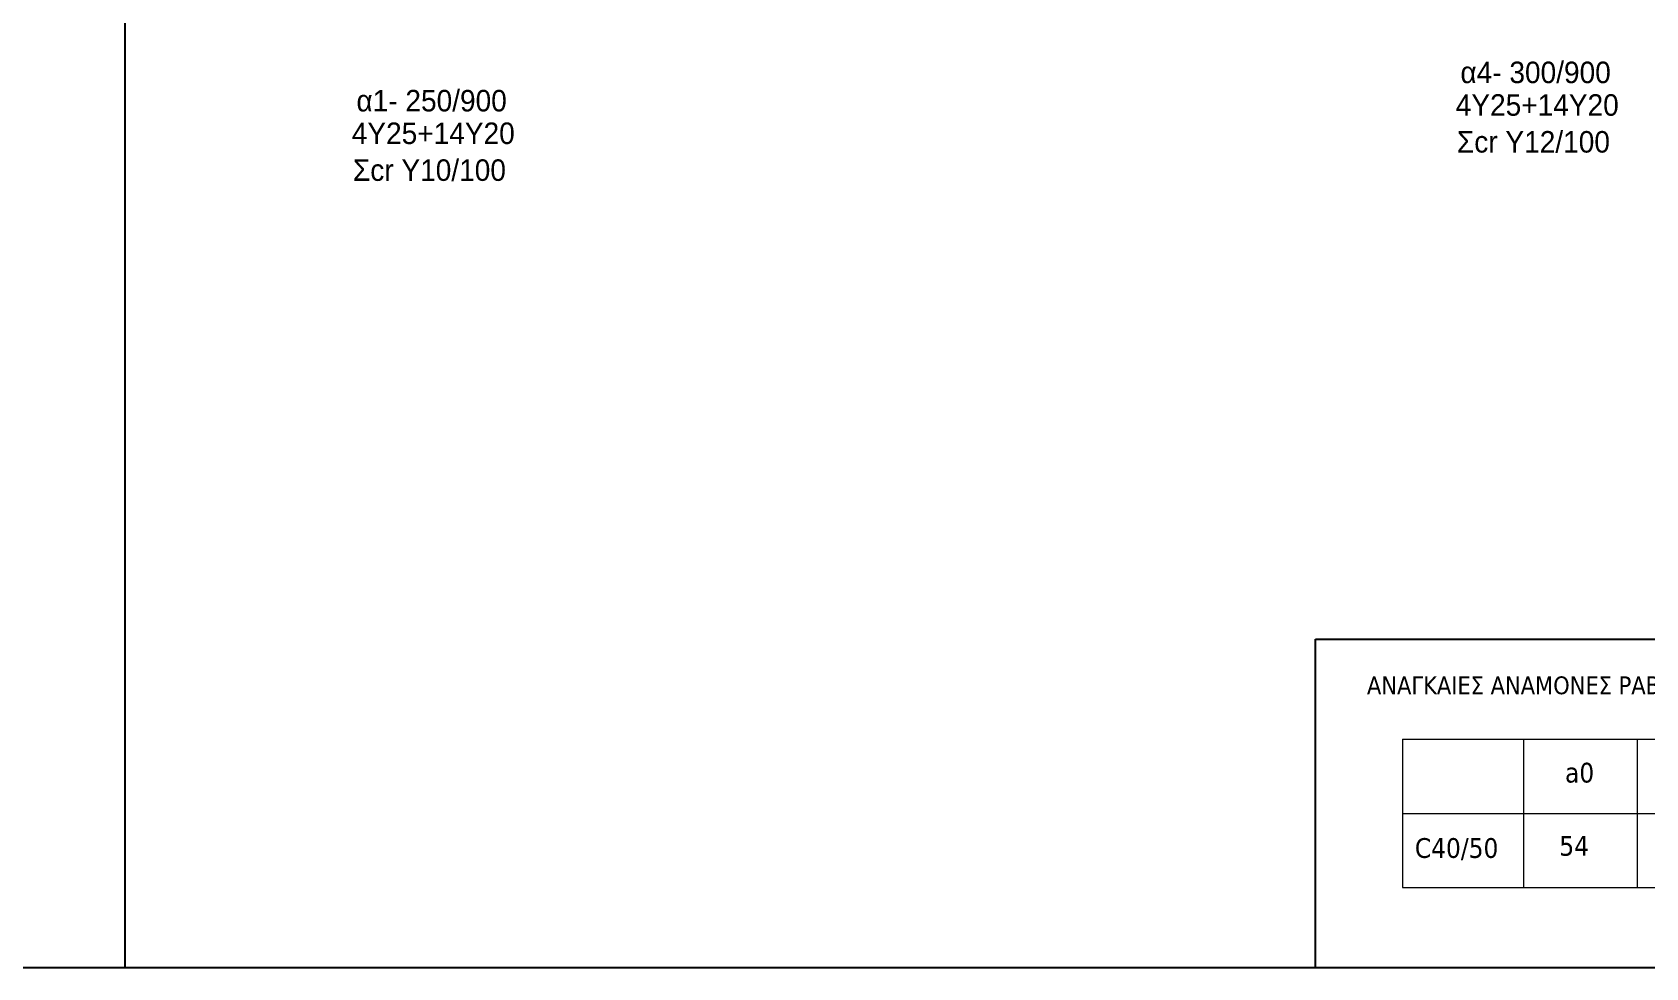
# Model space of a CAD drawing. Header units: millimetres. Extents: x -2171 to 1563, y -1758 to -1505.
# Drawn here: x -623.54 to -607.23, y -1630.29 to -1620.84 of the extents above; entities that cross this region are included whole.
import ezdxf

# ---------------------------------------------------------------- set-up
doc = ezdxf.new("R2010")
doc.units = ezdxf.units.MM
for name, color, linetype in [('-S_TEXT', 3, 'Continuous'), ('Col_Det', 7, 'Continuous'), ('Geo_Col_Pro_1', 7, 'Continuous')]:
    doc.layers.add(name, color=color, linetype=linetype)
doc.layers.add('A-ANNO-DIMS', color=1, linetype='Continuous', lineweight=9)
doc.styles.add('S1Arl22_b_934_161', font='arial.ttf', dxfattribs={"width": 0.933629, "height": 0.002175})
doc.styles.get("Standard").update_dxf_attribs({"font": 'tahoma.ttf'})

# ---------------------------------------------------------------- blocks, each defined once
blk = doc.blocks.new('A$C2c4623ba')
for p, q in [((0.358, 1.5), (0.358, 0)), ((0.358, 1.5), (6.317, 1.5)), ((1.584, 1.5), (1.584, 0)), ((2.732, 1.5), (2.732, 0)), ((3.922, 1.5), (3.922, 0)), ((5.13, 1.5), (5.13, 0)), ((6.317, 1.5), (6.317, 0)), ((0.358, 0.75), (6.317, 0.75)), ((0.358, 0.75), (6.317, 0.75)), ((0.358, 0.75), (6.317, 0.75)), ((0.358, 0), (6.317, 0)), ((0.358, 0), (6.317, 0))]:
    blk.add_line(p, q)
for s, height, p in [('ΑΝΑΓΚΑΙΕΣ ΑΝΑΜΟΝΕΣ ΡΑΒΔΩΝ ΥΠΟΣΤΥΛΩΜΑΤΩΝ lo (mm)', 0.18, (0, 1.955)), ('a0', 0.2, (2.003, 1.062)), ('Y16', 0.2, (3.062, 1.039)), ('Y20', 0.2, (4.245, 1.039)), ('Y25', 0.2, (5.427, 1.039)), ('C40/50', 0.2, (0.484, 0.3)), ('54', 0.2, (1.945, 0.322)), ('860', 0.2, (3.101, 0.322)), ('1070', 0.2, (4.176, 0.322)), ('1340', 0.2, (5.363, 0.322))]:
    blk.add_text(s, height=height).set_placement(p)

msp = doc.modelspace()

# ---------------------------------------------------------------- linework, layer by layer
at = {"layer": '-S_TEXT', "ltscale": 5}
msp.add_lwpolyline([(-653.3053, -1590.2497), (-595.1578, -1590.2497), (-595.1578, -1630.2944), (-653.3053, -1630.2944)], close=True, dxfattribs=at)
at = {"layer": '-S_TEXT', "color": 3, "linetype": 'Continuous', "ltscale": 0.5}
msp.add_lwpolyline([(-610.567, -1626.9731), (-602.1767, -1626.9731), (-602.1767, -1630.2944), (-610.567, -1630.2944)], close=True, dxfattribs=at)
at = {"layer": 'Geo_Col_Pro_1', "color": 4, "linetype": 'Continuous', "ltscale": 0.5}
msp.add_line((-622.606, -1598.3514), (-622.606, -1630.2944), dxfattribs=at)

# ---------------------------------------------------------------- block references
at = {"layer": 'A-ANNO-DIMS', "color": 4, "linetype": 'Continuous', "ltscale": 0.5}
msp.add_blockref('A$C2c4623ba', (-610.0467, -1629.4838), dxfattribs=at)

# ---------------------------------------------------------------- texts
at = {"layer": 'Col_Det', "color": 7, "style": 'S1Arl22_b_934_161', "width": 0.933629}
for s, p in [(' α4- 300/900', (-609.1803, -1621.3501)), (' α1- 250/900', (-620.3439, -1621.6361)), ('4Y25+14Y20', (-609.1489, -1621.6796)), ('4Y25+14Y20', (-620.3125, -1621.9657)), ('Σcr Y12/100', (-609.137, -1622.0521)), ('Σcr Y10/100', (-620.3006, -1622.3382))]:
    msp.add_text(s, height=0.2175, dxfattribs=at).set_placement(p)

doc.saveas('drawing.dxf')
